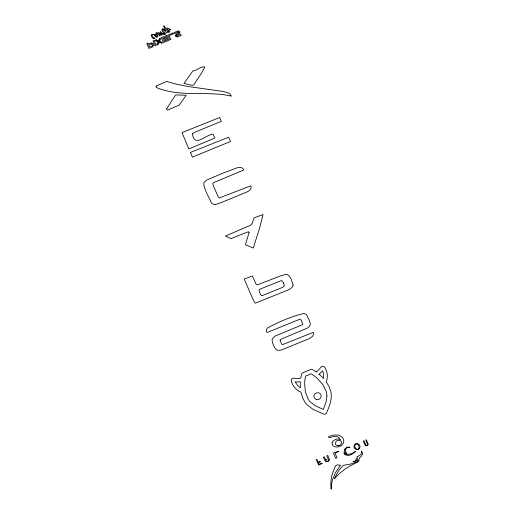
<?xml version="1.0" encoding="UTF-8"?>
<svg xmlns="http://www.w3.org/2000/svg" width="515" height="515" viewBox="0 0 515 515"><rect width="100%" height="100%" fill="white"/><g stroke="black" fill="none" stroke-linecap="round" stroke-linejoin="round"><path stroke-width="0.77" d="M356.676 458.884L356.65 458.917A4.706 4.384 -13.4 0 1 357.378 458.279C358.369 457.262 355.228 456.985 358.234 456.245A23.33 21.733 -13.4 0 0 359.785 455.254L361.15 453.992A4.152 3.869 -13.4 0 0 361.659 452.788L361.433 450.973L362.077 451.906A3.895 3.624 -13.4 0 1 362.412 452.852A3.998 3.727 -13.4 0 1 362.38 454.352L361.511 456.078L359.689 457.719A0.908 0.843 -13.4 0 0 359.534 457.951L358.524 461.62L350.773 465.496L345.063 469.056L338.973 473.916L335.104 478.023A8.993 8.375 -13.4 0 1 334.39 478.828L337.074 473.414A54.584 50.856 -13.4 0 1 339.359 469.802L343.235 465.315L349.891 464.176A37.434 34.878 -13.4 0 0 355.125 462.489A44.47 41.432 -13.4 0 0 356 462.135C357.912 462.618 359.174 457.97 357.056 460.249A5.903 5.498 -13.4 0 1 355.962 461.041L354.062 461.659A3.772 3.515 -13.4 0 1 352.942 461.614L353.612 461.466M359.142 448.752L359.876 447.509A3.463 3.225 -13.4 0 0 358.311 443.924L356.895 443.544A3.154 2.942 -13.4 0 0 354.185 447.702A3.154 2.942 -13.4 0 0 359.116 448.726M358.382 448.964L359.019 447.876L358.968 446.37A4.5 4.197 -13.4 0 0 358.517 445.327L357.449 444.233L356.2 443.911M164.787 34.524L165.437 34.132L165.367 33.353A1.886 1.757 -13.4 0 0 165.109 32.973L162.792 30.108A2.459 2.292 -13.4 0 1 162.643 29.715L162.714 29.11L163.21 29.22A4.809 4.481 -13.4 0 1 163.48 29.407L163.995 29.799A7.809 7.274 -13.4 0 0 164.613 30.256L165.946 31.479A1.545 1.436 -13.4 0 1 166.088 31.879A10.088 9.399 -13.4 0 0 166.184 32.2L166.718 32.979L167.645 31.711A3.219 3 -13.4 0 0 168.347 32.168L169.203 32.303L169.763 31.788L169.197 29.4L170.845 29.593L168.302 28.422A3.425 3.193 -13.4 0 0 167.851 28.087L166.596 28.061L167.736 29.329M353.895 461.401L354.024 461.376A10.384 9.676 -13.4 0 0 354.571 461.247L355.556 460.738L355.936 459.618A4.674 4.352 -13.4 0 0 356.625 458.955M215.669 204.461L222.158 202.221L247.091 191.915L249.318 190.679L250.844 188.76A3.669 3.418 -13.4 0 0 251.101 187.576L250.799 185.818L219.184 197.998L218.057 196.569L213.86 186.958L212.682 183.694L213.352 182.716L241.857 170.832L243.724 169.963L243.55 169.564A8.182 7.622 -13.4 0 0 242.88 168.688L242.089 167.961A3.753 3.502 -13.4 0 0 241.168 167.497L237.737 167.587L223.761 172.834L206.863 179.941L204.133 182.265A4.139 3.863 -13.4 0 0 203.708 183.398C204.423 190.267 208.723 196.543 211.395 202.865A4.893 4.564 -13.4 0 0 215.669 204.429M152.53 34.363L151.874 34.415A0.753 0.702 -13.4 0 0 151.519 34.64L151.256 35.278A1.526 1.423 -13.4 0 0 151.288 35.709L151.462 36.089A6.656 6.199 -13.4 0 0 152.517 37.852L153.541 38.528A0.953 0.888 -13.4 0 0 153.863 38.541L154.667 38.374A1.094 1.017 -13.4 0 0 154.957 38.065C155.324 36.932 153.418 39.269 152.73 36.745C150.863 34.936 152.981 33.61 154.584 35.097A2.073 1.931 -13.4 0 1 154.783 34.775L155.279 34.396A0.747 0.695 -13.4 0 1 155.562 34.351L156.032 34.408L155.974 33.984A8.131 7.577 -13.4 0 0 155.878 33.79L156.154 32.786A0.953 0.888 -13.4 0 1 157.172 32.992L158.195 33.752L157.931 33.256A0.914 0.85 -13.4 0 1 157.886 32.896C158.594 31.055 164.909 38.953 160.107 32.406A1.487 1.384 -13.4 0 1 160.017 32.117L160.32 31.582A15.07 14.04 -13.4 0 1 160.629 31.84L162.083 32.973A3.779 3.521 -13.4 0 0 162.457 33.263L163.455 33.771A16.525 15.392 -13.4 0 0 164.053 34.003L164.658 34.183L164.588 33.823A2.002 1.867 -13.4 0 0 164.401 33.617L162.669 31.666L161.955 29.632A1.088 1.011 -13.4 0 1 162.083 29.246L162.714 28.814L163.564 29.04A2.665 2.485 -13.4 0 1 163.97 29.329L165.515 30.604A27.836 25.937 -13.4 0 0 164.948 29.091L163.867 26.51M337.962 445.72L336.128 445.05A2.594 2.414 -13.4 0 1 335.304 443.151L336.102 441.419A3.444 3.212 -13.4 0 1 336.81 440.84A3.586 3.341 -13.4 0 1 337.692 440.441A3.444 3.206 -13.4 0 1 338.915 440.274L340.75 440.943A2.594 2.414 -13.4 0 1 341.574 442.849L340.776 444.574A3.444 3.212 -13.4 0 1 340.067 445.153A3.586 3.341 -13.4 0 1 338.876 445.636M152.659 34.518L153.258 34.666A4.056 3.779 -13.4 0 1 153.644 34.827L153.747 34.872A2.478 2.311 -13.4 0 1 155.169 36.069L156.296 37.029A1.339 1.242 -13.4 0 0 156.811 37.125C158.491 36.559 158.182 36.391 156.779 36.823A1.622 1.513 -13.4 0 1 156.386 36.514L155.408 35.258L155.652 34.582A1.011 0.94 -13.4 0 1 156.045 34.64C160.783 39.082 153.193 29.464 158.871 34.737A2.06 1.918 -13.4 0 1 159.045 35.052C159.991 37.177 160.706 35.574 159.508 34.222C158.556 32.664 163.422 36.906 162.219 33.823A3.502 3.264 -13.4 0 0 161.897 33.391L162.888 33.771M316.152 371.965L312.663 369.706A2.195 2.047 -13.4 0 0 310.654 369.577L302.839 372.744A2.221 2.073 -13.4 0 0 301.526 374.225A35.368 32.954 -13.4 0 0 301.352 374.926L300.747 378.216A26.065 24.282 -13.4 0 1 298.88 378.441L293.911 378.248A2.195 2.047 -13.4 0 0 291.252 380.772A18.398 17.143 -13.4 0 0 300.927 392.147L302.524 397.657L304.841 402.06A23.098 21.521 -13.4 0 0 306.959 404.7L313.3 409.534L323.6 414.073A2.195 2.047 -13.4 0 0 326.478 412.908C329.188 406.844 331.885 400.322 331.139 393.531A23.561 21.952 -13.4 0 0 330.636 390.84L328.885 386.186L326.259 381.86A18.36 17.104 -13.4 0 0 324.688 367.208A2.227 2.073 -13.4 0 0 320.967 367.272L318.296 370.253A24.958 23.252 -13.4 0 1 316.146 371.965M163.757 26.284L163.796 25.75A1.365 1.268 -13.4 0 1 164.156 25.917L165.096 27.276A13.821 12.881 -13.4 0 0 166.145 29.304C166.371 30.443 169.705 33.366 168.624 30.945M283.694 283.43L284.357 285.799L282.626 287.325L263.448 295.159L261.594 295.687L260.931 295.134L259.116 291.097L259.354 289.43L280.913 280.746A3.019 2.813 -13.4 0 1 281.872 280.765L282.967 281.821A19.448 18.122 -13.4 0 1 283.694 283.43M164.781 34.563A4.526 4.217 -13.4 0 1 162.907 33.745M167.748 29.323A17.89 16.673 -13.4 0 1 168.617 30.945M358.446 449.067A1.828 1.7 -13.4 0 1 356.419 448.906A3.888 3.624 -13.4 0 1 354.848 445.423A1.822 1.7 -13.4 0 1 356.168 443.795M338.928 445.617A3.444 3.212 -13.4 0 1 338.007 445.7M280.096 340.17L281.66 344.129L282.542 344.625L313.12 332.433L313.609 332.877A0.773 0.721 -13.4 0 1 313.744 333.141L312.766 336.121L309.805 338.4L281.834 349.833L279.433 350.355L277.534 350.168A4.139 3.856 -13.4 0 1 276.581 349.749L275.216 348.507L273.845 345.977A47.296 44.065 -13.4 0 1 272.879 343.66L272.068 340.158A4.358 4.062 -13.4 0 1 272.544 338.619L274.965 336.147L302.402 324.72L302.698 323.761L300.927 319.789L300.071 319.113L267.13 332.503L266.319 331.139A4.938 4.596 -13.4 0 1 266.377 330.089L266.693 329.124A4.777 4.455 -13.4 0 1 267.42 328.036C278.641 321.862 291.297 316.513 303.753 313.481A4.732 4.41 -13.4 0 1 306.406 314.633L308.833 319.236L310.333 323.517A4.571 4.262 -13.4 0 1 310.339 324.315L309.573 326.272L307.365 328.094L281.454 339.012L280.096 340.17M204.7 67.169L201.738 72.834L193.788 84.743L193.086 85.316L190.132 84.866A86.488 80.585 -13.4 0 1 187.653 84.351L184.087 83.333L192.822 70.909C195.14 71.823 202.202 65.038 204.7 67.169M293.132 285.156L292.108 287.396L289.398 289.482L255.266 303.206L253.554 300.599L244.207 279.098L252.337 275.95L256.052 284.08L257.172 284.943L280.933 275.776L285.947 274.328A2.955 2.755 -13.4 0 1 287.138 274.495C291.168 276.156 291.67 281.518 293.132 285.156M331.274 488.22L331.267 488.78A6.817 6.354 -13.4 0 1 331.248 489.115L331.229 489.218A2.047 1.906 -13.4 0 1 331.113 489.012L330.83 485.729A58.189 54.21 -13.4 0 1 330.907 482.265L330.939 481.692A44.541 41.503 -13.4 0 1 332.201 474.109L335.362 466.32A14.323 13.345 -13.4 0 1 336.083 465.206L337.673 464.942A48.906 45.565 -13.4 0 1 339.095 465.019L340.421 465.257A0.818 0.76 -13.4 0 1 340.26 465.528L335.632 472.416L332.806 478.899A35.207 32.806 -13.4 0 0 331.589 484.164L331.274 488.22M249.118 232.329L245.43 244.767L253.296 248.011L259.657 227.933L263.03 214.53L254.011 217.954L252.176 223.516L250.554 225.242L225.57 235.979L226.252 236.398A28.93 26.954 -13.4 0 0 227.083 236.81L231.126 238.6L247.303 232.111L248.623 231.789L249.118 232.329M326.896 396.061L325.989 402.176L323.298 409.477L315.109 405.666L310.191 401.816A18.321 17.072 -13.4 0 1 308.073 399.009L305.356 391.818L304.648 383.797A46.215 43.06 -13.4 0 1 305.022 379.053L305.543 376.085L311.202 373.787L313.757 375.512A46.15 42.996 -13.4 0 1 317.504 378.583L322.911 384.705L326.291 391.625A18.36 17.111 -13.4 0 1 326.87 395.056L326.896 396.061M192.43 133.623C194.129 148.23 205.395 134.763 213.133 134.151L214.826 138.065L188.857 148.938L182.001 132.619L219.673 117.517L221.334 121.36L196.479 131.512L192.43 133.623M367.716 444.625L367.189 445.327A1.513 1.41 -13.4 0 1 366.693 445.475L365.927 445.185L364.002 440.731L363.313 441.014L365.232 445.469A1.448 1.345 -13.4 0 0 365.779 445.713L366.017 445.752A2.24 2.086 -13.4 0 0 367.652 445.25L368.18 444.561A1.03 0.959 -13.4 0 0 368.219 444.258L366.294 439.804L365.759 440.022L367.716 444.625M332.111 442.803L332.136 444.039A3.991 3.714 -13.4 0 0 333.546 446.196C337.338 448.456 343.743 445.81 343.833 441.104C343.061 433.707 333.128 433.9 328.229 437.023L329.684 437.679L333.463 436.54L337.016 436.714A5.652 5.266 -13.4 0 1 338.773 437.628L340.589 439.874L338.947 439.186A5.652 5.266 -13.4 0 0 335.445 439.45L332.96 441.123L332.111 442.803M156.135 86.462L156.142 86.938A1.049 0.979 -13.4 0 0 156.335 87.331L158.395 88.393A70.162 65.366 -13.4 0 0 164.658 90.292C186.115 96.266 210.667 91.104 231.28 96.157A8.716 8.124 -13.4 0 0 231.061 95.584L229.89 93.93L228.525 93.067L223.665 91.554L188.001 86.481L176.027 84.112A106.438 99.17 -13.4 0 1 170.935 82.728L166.776 81.434L156.348 85.908A0.644 0.599 -13.4 0 0 156.187 86.179L156.135 86.462M345.179 449.917L345.34 451.391L347.11 453.618C341.168 452.46 345.533 445.681 349.923 447.258L348.539 447.406A3.656 3.405 -13.4 0 0 346.331 448.198L345.179 449.917M190.563 152.389L190.775 153.225A27.932 26.02 -13.4 0 0 191.426 154.88L192.391 157.12L230.475 141.49L229.677 139.456A21.739 20.259 -13.4 0 0 229.111 138.142L228.647 137.351L226.883 137.93L190.563 152.389M166.622 108.877L166.654 109.219A1.86 1.732 -13.4 0 0 167.118 109.727L167.632 110.12L179.239 105.041L186.198 95.236L175.596 94.927L166.622 108.877M328.596 460.069L328.409 460.507A1.403 1.307 -13.4 0 1 327.733 461.092L327.315 461.202A2.453 2.285 -13.4 0 1 326.536 461.195L325.564 459.773L326.51 459.386L325.428 459.464L324.302 456.856L323.323 457.249L325.506 461.569A3.779 3.521 -13.4 0 0 328.055 461.408L328.203 461.298A2.717 2.53 -13.4 0 0 329.323 460.217L329.574 459.676L327.752 455.453L326.774 455.852L328.596 460.069M355.665 451.333L352.614 453.876L349.531 455.196A6.965 6.489 -13.4 0 1 347.194 455.324L344.644 454.616L343.84 452.685L345.61 454.043A5.015 4.667 -13.4 0 0 347.361 454.533L351.327 453.805L355.665 451.333M338.04 451.282L333.392 453.168L335.6 458.286L337.01 457.713L334.995 453.058L338.812 451.513L338.04 451.282M319.892 461.53L318.231 462.206L317.298 460.043L316.101 459.213L318.605 465.013L322.236 463.539L321.675 463.146L318.985 464.24L318.328 462.721L320.388 461.884L319.892 461.53M147.824 43.138L146.781 43.556L148.861 48.397L153.039 46.711L151.378 42.842L148.243 44.103L147.824 43.138M154.082 40.614L153.039 41.039L155.118 45.874L156.161 45.455L154.082 40.614M156.193 39.764L155.15 40.189L155.562 41.155L157.654 40.312L158.897 43.215L156.811 44.058L157.223 45.024L158.272 44.605L157.442 42.668L160.571 41.406L161.401 43.344L162.45 42.925L162.032 41.953L159.946 42.797L158.697 39.893L160.789 39.05L160.371 38.084L159.328 38.503L160.159 40.44L157.024 41.702L156.193 39.764M166.654 35.548L161.433 37.653L163.513 42.494L168.733 40.389L168.315 39.423L164.137 41.103L163.725 40.138L167.903 38.458L167.484 37.486L163.307 39.172L162.894 38.2L167.072 36.52L166.654 35.548M172.86 33.05L167.639 35.155L169.712 39.996L170.761 39.578L169.094 35.702L173.278 34.022L172.86 33.05M178.132 30.932L173.954 32.612L174.366 33.584L179.587 31.479L180.005 32.445L175.84 34.164L177.089 37.074L181.267 35.387L180.849 34.421L175.628 36.52L175.209 35.548L179.387 33.868L178.132 30.932M152.833 43.389L148.661 45.069L149.492 47.007L153.67 45.326L152.833 43.389M295.456 381.918A14.71 13.705 -13.4 0 0 300.374 387.834A49.279 45.912 -13.4 0 1 300.367 381.731A24.726 23.04 -13.4 0 1 295.456 381.918M318.991 374.173A24.141 22.493 -13.4 0 0 322.577 370.916A14.703 13.699 -13.4 0 1 323.484 378.461A48.661 45.339 -13.4 0 0 318.991 374.173M316.422 399.44A3.663 3.412 -13.4 0 0 321.115 395.327A3.663 3.412 -13.4 0 0 315.103 393.679A3.663 3.412 -13.4 0 0 316.422 399.44"/></g></svg>
